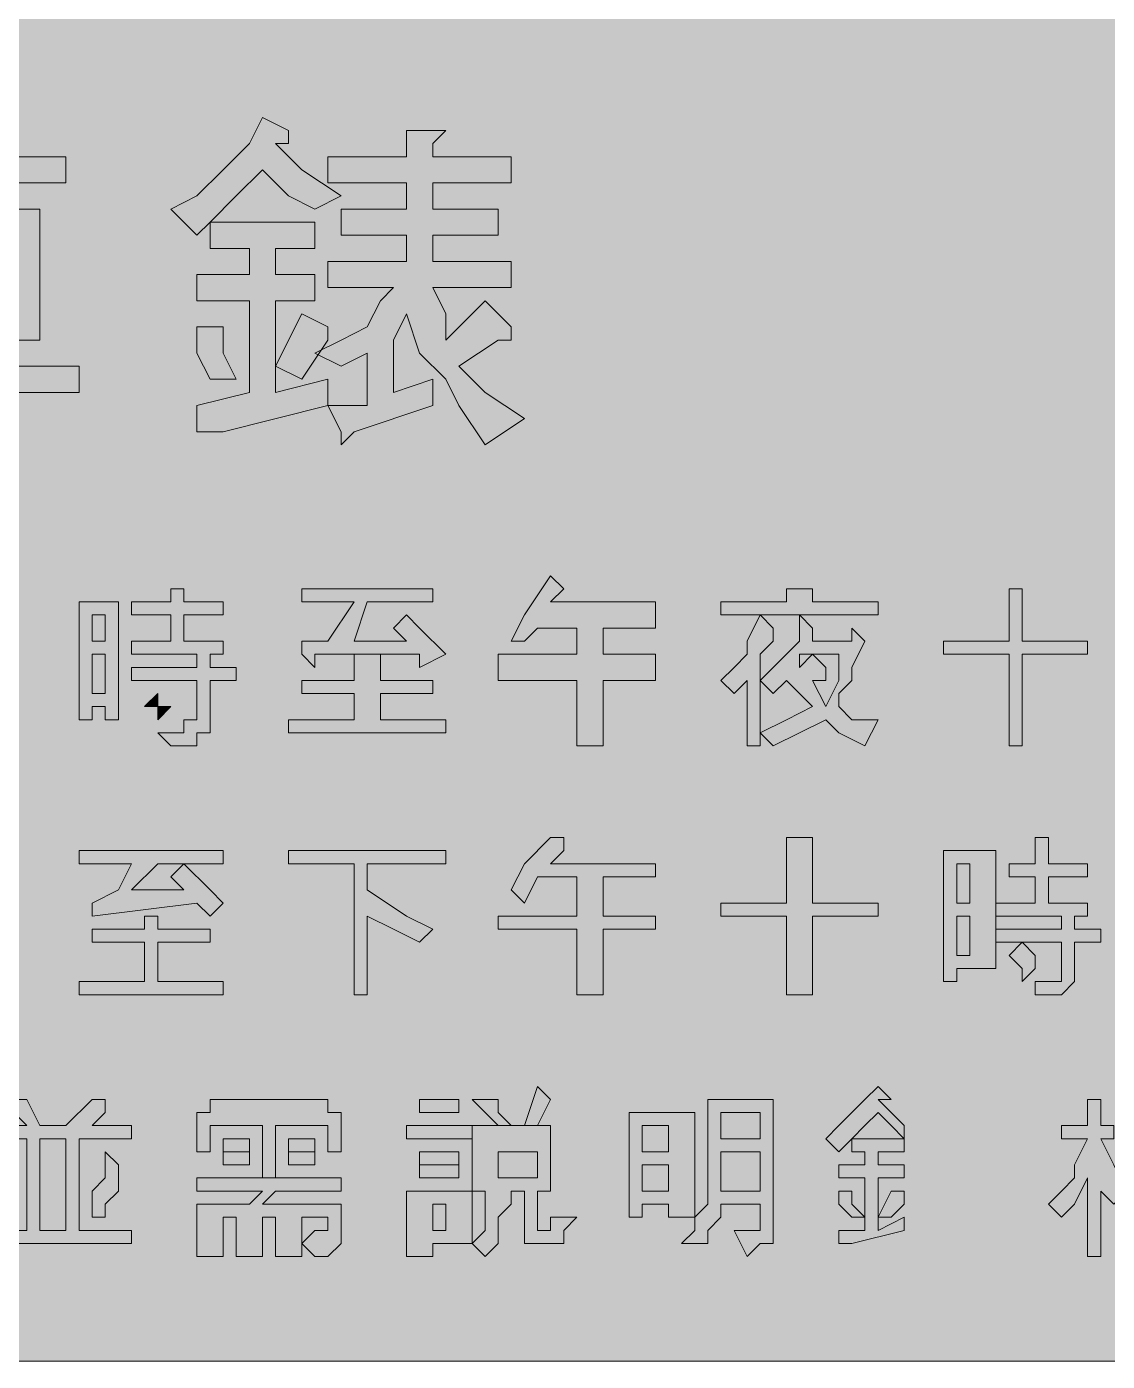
# Model space of a CAD drawing. Header units: metres. Extents: x 10 to 558, y 11 to 259.
# Drawn here: x 351.8 to 450.8, y 10.8 to 133.1 of the extents above; entities that cross this region are included whole.
import ezdxf

# ---------------------------------------------------------------- set-up
doc = ezdxf.new("R2010")
doc.units = ezdxf.units.M
doc.layers.add('FILL_BLUE_0000FF', color=7, linetype='Continuous', true_color=0x0000ff)
doc.layers.add('FILL_WHITE_FFFFFF', color=7, linetype='Continuous', true_color=0xffffff)

msp = doc.modelspace()

# ---------------------------------------------------------------- hatches: boundary and pattern name
at = {"layer": 'FILL_BLUE_0000FF', "true_color": 0x0000ff}
h = msp.add_hatch(color=7, dxfattribs=at)
h.dxf.hatch_style = 1
h.paths.add_polyline_path([(551.8, 259.15), (552.54, 258.99), (553.8, 258.45), (554.83, 257.68), (555.75, 256.8), (556.54, 256.3), (557.14, 255.71), (557.56, 255.07), (557.85, 254.4), (558.11, 253.09), (558.15, 252), (558.15, 18), (558.15, 15.6), (557.44, 14.72), (556.95, 13.95), (556.46, 13.41), (556.15, 13.25), (555.75, 13.2), (555.3, 12.41), (554.83, 11.81), (554.34, 11.39), (553.8, 11.1), (552.54, 10.84), (550.95, 10.8), (16.95, 10.8), (13.35, 10.8), (13.3, 11.2), (13.14, 11.51), (12.6, 12), (11.83, 12.49), (10.95, 13.2), (10.26, 14.12), (9.9, 15.15), (9.77, 16.41), (9.75, 18), (9.75, 252), (9.75, 254.4), (9.8, 254.8), (9.94, 255.11), (10.35, 255.6), (10.76, 256.09), (10.9, 256.4), (10.95, 256.8), (11.83, 256.99), (12.6, 257.4), (13.35, 258), (14.25, 258.19), (15.15, 258.6), (16.05, 259.01), (16.95, 259.2), (550.95, 259.2), (551.8, 259.15)])
at = {"layer": 'FILL_WHITE_FFFFFF', "true_color": 0xffffff}
h = msp.add_hatch(color=7, dxfattribs=at)
h.dxf.hatch_style = 1
h.paths.add_polyline_path([(344.55, 121.2), (355.35, 121.2), (355.35, 118.8), (344.55, 118.8), (344.55, 116.4), (352.95, 116.4), (352.95, 104.4), (344.55, 104.4), (344.55, 102), (356.55, 102), (356.55, 99.6), (344.55, 99.6), (344.55, 94.8), (340.95, 94.8), (340.95, 99.6), (328.95, 99.6), (328.95, 102), (340.95, 102), (340.95, 104.4), (332.55, 104.4), (332.55, 116.4), (340.95, 116.4), (340.95, 118.8), (330.15, 118.8), (330.15, 121.2), (340.95, 121.2), (340.95, 124.8), (344.55, 123.6), (344.55, 122.4), (344.55, 121.2)])
h.paths.add_polyline_path([(340.95, 111.6), (340.95, 114), (336.15, 114), (336.15, 111.6), (340.95, 111.6)], flags=16)
h.paths.add_polyline_path([(336.15, 106.8), (340.95, 106.8), (340.95, 109.2), (336.15, 109.2), (336.15, 106.8)], flags=16)
h.paths.add_polyline_path([(344.55, 114), (344.55, 111.6), (350.55, 111.6), (350.55, 114), (344.55, 114)], flags=16)
h.paths.add_polyline_path([(350.55, 109.2), (344.55, 109.2), (344.55, 106.8), (350.55, 106.8), (350.55, 109.2)], flags=16)
h = msp.add_hatch(color=7, dxfattribs=at)
h.dxf.hatch_style = 1
h.paths.add_polyline_path([(367.35, 117.6), (369.75, 120), (372.15, 122.4), (373.35, 124.8), (375.75, 123.6), (375.75, 122.4), (374.55, 122.4), (376.95, 120), (380.55, 117.6), (378.15, 116.4), (375.75, 117.6), (373.35, 120), (370.95, 117.6), (368.55, 115.2), (367.35, 114), (364.95, 116.4), (367.35, 117.6)])
h = msp.add_hatch(color=7, dxfattribs=at)
h.dxf.hatch_style = 1
h.paths.add_polyline_path([(386.55, 121.2), (386.55, 123.6), (388.95, 123.6), (390.15, 123.6), (388.95, 122.4), (388.95, 121.2), (396.15, 121.2), (396.15, 118.8), (388.95, 118.8), (388.95, 116.4), (394.95, 116.4), (394.95, 114), (388.95, 114), (388.95, 111.6), (396.15, 111.6), (396.15, 109.2), (388.95, 109.2), (390.15, 106.8), (390.15, 104.4), (393.75, 108), (396.15, 105.6), (396.15, 104.4), (394.95, 104.4), (391.35, 102), (393.75, 99.6), (397.35, 97.2), (393.75, 94.8), (391.35, 98.4), (390.15, 100.8), (387.75, 103.2), (386.55, 106.8), (385.35, 104.4), (385.35, 99.6), (388.95, 100.8), (388.95, 98.4), (381.75, 96), (380.55, 94.8), (380.55, 96), (379.35, 98.4), (382.95, 98.4), (382.95, 103.2), (380.55, 102), (378.15, 103.2), (380.55, 104.4), (382.95, 105.6), (384.15, 108), (385.35, 109.2), (379.35, 109.2), (379.35, 111.6), (386.55, 111.6), (386.55, 114), (380.55, 114), (380.55, 116.4), (386.55, 116.4), (386.55, 118.8), (379.35, 118.8), (379.35, 121.2), (386.55, 121.2)])
h = msp.add_hatch(color=7, dxfattribs=at)
h.dxf.hatch_style = 1
h.paths.add_polyline_path([(374.55, 112.8), (374.55, 110.4), (378.15, 110.4), (378.15, 108), (374.55, 108), (374.55, 99.6), (379.35, 100.8), (379.35, 98.4), (369.75, 96), (368.55, 96), (367.35, 96), (367.35, 98.4), (372.15, 99.6), (372.15, 108), (367.35, 108), (367.35, 110.4), (372.15, 110.4), (372.15, 112.8), (368.55, 112.8), (368.55, 115.2), (378.15, 115.2), (378.15, 112.8), (374.55, 112.8)])
h = msp.add_hatch(color=7, dxfattribs=at)
h.dxf.hatch_style = 1
h.paths.add_polyline_path([(376.95, 106.8), (379.35, 105.6), (379.35, 104.4), (376.95, 100.8), (374.55, 102), (376.95, 106.8)])
h = msp.add_hatch(color=7, dxfattribs=at)
h.dxf.hatch_style = 1
h.paths.add_polyline_path([(369.75, 103.2), (370.95, 100.8), (368.55, 100.8), (367.35, 103.2), (367.35, 105.6), (369.75, 105.6), (369.75, 103.2)])
h = msp.add_hatch(color=7, dxfattribs=at)
h.dxf.hatch_style = 1
h.paths.add_polyline_path([(397.35, 79.2), (399.75, 82.8), (400.95, 81.6), (399.75, 80.4), (409.35, 80.4), (409.35, 78), (404.55, 78), (404.55, 75.6), (409.35, 75.6), (409.35, 73.2), (404.55, 73.2), (404.55, 67.2), (402.15, 67.2), (402.15, 73.2), (394.95, 73.2), (394.95, 75.6), (402.15, 75.6), (402.15, 78), (398.55, 78), (397.35, 76.8), (396.15, 76.8), (397.35, 79.2)])
h = msp.add_hatch(color=7, dxfattribs=at)
h.dxf.hatch_style = 1
h.paths.add_polyline_path([(364.95, 79.2), (361.35, 79.2), (361.35, 80.4), (364.95, 80.4), (364.95, 81.6), (366.15, 81.6), (366.15, 80.4), (369.75, 80.4), (369.75, 79.2), (366.15, 79.2), (366.15, 76.8), (369.75, 76.8), (369.75, 75.6), (368.55, 75.6), (368.55, 74.4), (370.95, 74.4), (370.95, 73.2), (368.55, 73.2), (368.55, 69.6), (368.55, 68.4), (367.35, 68.4), (367.35, 67.2), (366.15, 67.2), (364.95, 67.2), (363.75, 68.4), (366.15, 68.4), (366.15, 69.6), (367.35, 69.6), (367.35, 73.2), (361.35, 73.2), (361.35, 74.4), (367.35, 74.4), (367.35, 75.6), (361.35, 75.6), (361.35, 76.8), (364.95, 76.8), (364.95, 79.2)])
h = msp.add_hatch(color=7, dxfattribs=at)
h.dxf.hatch_style = 1
h.paths.add_polyline_path([(376.95, 81.6), (388.95, 81.6), (388.95, 80.4), (382.95, 80.4), (381.75, 76.8), (386.55, 76.8), (385.35, 78), (386.55, 79.2), (387.75, 78), (390.15, 75.6), (387.75, 74.4), (387.75, 75.6), (378.15, 75.6), (378.15, 74.4), (376.95, 75.6), (376.95, 76.8), (379.35, 76.8), (381.75, 80.4), (376.95, 80.4), (376.95, 81.6)])
h = msp.add_hatch(color=7, dxfattribs=at)
h.dxf.hatch_style = 1
h.paths.add_polyline_path([(421.35, 80.4), (421.35, 81.6), (423.75, 81.6), (423.75, 80.4), (429.75, 80.4), (429.75, 79.2), (415.35, 79.2), (415.35, 80.4), (421.35, 80.4)])
h = msp.add_hatch(color=7, dxfattribs=at)
h.dxf.hatch_style = 1
h.paths.add_polyline_path([(448.95, 76.8), (448.95, 75.6), (442.95, 75.6), (442.95, 67.2), (441.75, 67.2), (441.75, 75.6), (435.75, 75.6), (435.75, 76.8), (441.75, 76.8), (441.75, 81.6), (442.95, 81.6), (442.95, 76.8), (448.95, 76.8)])
h = msp.add_hatch(color=7, dxfattribs=at)
h.dxf.hatch_style = 1
h.paths.add_polyline_path([(358.95, 69.6), (358.95, 70.8), (357.75, 70.8), (357.75, 69.6), (356.55, 69.6), (356.55, 80.4), (360.15, 80.4), (360.15, 69.6), (358.95, 69.6)])
h.paths.add_polyline_path([(357.75, 79.2), (357.75, 76.8), (358.95, 76.8), (358.95, 79.2), (357.75, 79.2)], flags=16)
h.paths.add_polyline_path([(358.95, 75.6), (357.75, 75.6), (357.75, 72), (358.95, 72), (358.95, 75.6)], flags=16)
h = msp.add_hatch(color=7, dxfattribs=at)
h.dxf.hatch_style = 1
h.paths.add_polyline_path([(420.15, 76.8), (418.95, 75.6), (418.95, 67.2), (417.75, 67.2), (417.75, 73.2), (416.55, 72), (415.35, 73.2), (416.55, 74.4), (417.75, 75.6), (417.75, 76.8), (418.95, 79.2), (420.15, 78), (420.15, 76.8)])
h = msp.add_hatch(color=7, dxfattribs=at)
h.dxf.hatch_style = 1
h.paths.add_polyline_path([(428.55, 76.8), (427.35, 74.4), (427.35, 73.2), (426.15, 72), (426.15, 70.8), (427.35, 69.6), (429.75, 69.6), (428.55, 67.2), (426.15, 68.4), (424.95, 69.6), (422.55, 68.4), (420.15, 67.2), (418.95, 68.4), (421.35, 69.6), (423.75, 70.8), (421.35, 73.2), (420.15, 72), (418.95, 73.2), (420.15, 74.4), (421.35, 75.6), (422.55, 76.8), (422.55, 79.2), (423.75, 78), (423.75, 76.8), (427.35, 76.8), (427.35, 78), (428.55, 76.8)])
h.paths.add_polyline_path([(426.15, 73.2), (426.15, 75.6), (423.75, 75.6), (424.95, 74.4), (424.95, 73.2), (423.75, 73.2), (424.95, 70.8), (426.15, 73.2)], flags=16)
h.paths.add_polyline_path([(422.55, 75.6), (422.55, 74.4), (423.75, 75.6), (422.55, 75.6)], flags=16)
h = msp.add_hatch(color=7, dxfattribs=at)
h.dxf.hatch_style = 1
h.paths.add_polyline_path([(375.75, 69.6), (381.75, 69.6), (381.75, 72), (376.95, 72), (376.95, 73.2), (381.75, 73.2), (381.75, 75.6), (384.15, 75.6), (384.15, 74.4), (384.15, 73.2), (388.95, 73.2), (388.95, 72), (384.15, 72), (384.15, 69.6), (390.15, 69.6), (390.15, 68.4), (375.75, 68.4), (375.75, 69.6)])
h = msp.add_hatch(color=7, dxfattribs=at)
h.dxf.hatch_style = 1
h.paths.add_polyline_path([(363.75, 70.8), (362.55, 70.8), (363.75, 72), (363.75, 70.8)])
h = msp.add_hatch(color=7, dxfattribs=at)
h.dxf.hatch_style = 1
h.paths.add_polyline_path([(363.75, 70.8), (364.95, 70.8), (363.75, 69.6), (363.75, 70.8)])
h = msp.add_hatch(color=7, dxfattribs=at)
h.dxf.hatch_style = 1
h.paths.add_polyline_path([(397.35, 56.4), (399.75, 58.8), (400.95, 58.8), (400.95, 57.6), (399.75, 56.4), (409.35, 56.4), (409.35, 55.2), (404.55, 55.2), (404.55, 51.6), (409.35, 51.6), (409.35, 50.4), (404.55, 50.4), (404.55, 44.4), (402.15, 44.4), (402.15, 50.4), (394.95, 50.4), (394.95, 51.6), (402.15, 51.6), (402.15, 55.2), (398.55, 55.2), (397.35, 52.8), (396.15, 54), (397.35, 56.4)])
h = msp.add_hatch(color=7, dxfattribs=at)
h.dxf.hatch_style = 1
h.paths.add_polyline_path([(423.75, 58.8), (423.75, 57.6), (423.75, 52.8), (429.75, 52.8), (429.75, 51.6), (423.75, 51.6), (423.75, 44.4), (421.35, 44.4), (421.35, 51.6), (415.35, 51.6), (415.35, 52.8), (421.35, 52.8), (421.35, 58.8), (422.55, 58.8), (423.75, 58.8)])
h = msp.add_hatch(color=7, dxfattribs=at)
h.dxf.hatch_style = 1
h.paths.add_polyline_path([(445.35, 56.4), (448.95, 56.4), (448.95, 55.2), (445.35, 55.2), (445.35, 52.8), (448.95, 52.8), (448.95, 51.6), (447.75, 51.6), (447.75, 50.4), (450.15, 50.4), (450.15, 49.2), (447.75, 49.2), (447.75, 45.6), (446.55, 44.4), (445.35, 44.4), (444.15, 44.4), (444.15, 45.6), (445.35, 45.6), (446.55, 45.6), (446.55, 46.8), (446.55, 49.2), (440.55, 49.2), (440.55, 50.4), (446.55, 50.4), (446.55, 51.6), (440.55, 51.6), (440.55, 52.8), (444.15, 52.8), (444.15, 55.2), (441.75, 55.2), (441.75, 56.4), (444.15, 56.4), (444.15, 58.8), (445.35, 58.8), (445.35, 57.6), (445.35, 56.4)])
h = msp.add_hatch(color=7, dxfattribs=at)
h.dxf.hatch_style = 1
h.paths.add_polyline_path([(369.75, 52.8), (368.55, 51.6), (367.35, 52.8), (357.75, 51.6), (357.75, 52.8), (360.15, 54), (361.35, 56.4), (356.55, 56.4), (356.55, 57.6), (369.75, 57.6), (369.75, 56.4), (366.15, 56.4), (368.55, 54), (369.75, 52.8)])
h.paths.add_polyline_path([(363.75, 56.4), (361.35, 54), (366.15, 54), (364.95, 55.2), (366.15, 56.4), (363.75, 56.4)], flags=16)
h = msp.add_hatch(color=7, dxfattribs=at)
h.dxf.hatch_style = 1
h.paths.add_polyline_path([(390.15, 57.6), (390.15, 56.4), (382.95, 56.4), (382.95, 54), (386.55, 51.6), (388.95, 50.4), (387.75, 49.2), (385.35, 50.4), (382.95, 51.6), (382.95, 44.4), (381.75, 44.4), (381.75, 56.4), (375.75, 56.4), (375.75, 57.6), (390.15, 57.6)])
h = msp.add_hatch(color=7, dxfattribs=at)
h.dxf.hatch_style = 1
h.paths.add_polyline_path([(438.15, 46.8), (436.95, 46.8), (436.95, 45.6), (435.75, 45.6), (435.75, 46.8), (435.75, 57.6), (440.55, 57.6), (440.55, 46.8), (438.15, 46.8)])
h.paths.add_polyline_path([(436.95, 56.4), (436.95, 52.8), (438.15, 52.8), (438.15, 56.4), (436.95, 56.4)], flags=16)
h.paths.add_polyline_path([(438.15, 51.6), (436.95, 51.6), (436.95, 48), (438.15, 48), (438.15, 51.6)], flags=16)
h = msp.add_hatch(color=7, dxfattribs=at)
h.dxf.hatch_style = 1
h.paths.add_polyline_path([(356.55, 45.6), (362.55, 45.6), (362.55, 49.2), (357.75, 49.2), (357.75, 50.4), (362.55, 50.4), (362.55, 51.6), (363.75, 51.6), (363.75, 50.4), (368.55, 50.4), (368.55, 49.2), (363.75, 49.2), (363.75, 45.6), (369.75, 45.6), (369.75, 44.4), (356.55, 44.4), (356.55, 45.6)])
h = msp.add_hatch(color=7, dxfattribs=at)
h.dxf.hatch_style = 1
h.paths.add_polyline_path([(444.15, 48), (444.15, 46.8), (442.95, 45.6), (442.95, 46.8), (441.75, 48), (442.95, 49.2), (444.15, 48)])
h = msp.add_hatch(color=7, dxfattribs=at)
h.dxf.hatch_style = 1
h.paths.add_polyline_path([(398.55, 36), (399.75, 34.8), (398.55, 32.4), (397.35, 32.4), (398.55, 36)])
h = msp.add_hatch(color=7, dxfattribs=at)
h.dxf.hatch_style = 1
h.paths.add_polyline_path([(424.95, 31.2), (426.15, 32.4), (427.35, 33.6), (428.55, 34.8), (429.75, 36), (430.95, 34.8), (429.75, 34.8), (430.95, 33.6), (432.15, 32.4), (432.15, 31.2), (430.95, 32.4), (429.75, 33.6), (428.55, 32.4), (427.35, 31.2), (426.15, 30), (424.95, 31.2)])
h = msp.add_hatch(color=7, dxfattribs=at)
h.dxf.hatch_style = 1
h.paths.add_polyline_path([(358.95, 33.6), (357.75, 32.4), (361.35, 32.4), (361.35, 31.2), (356.55, 31.2), (356.55, 22.8), (361.35, 22.8), (361.35, 21.6), (346.95, 21.6), (346.95, 22.8), (351.75, 22.8), (351.75, 31.2), (346.95, 31.2), (346.95, 32.4), (351.75, 32.4), (349.35, 34.8), (350.55, 34.8), (351.75, 34.8), (352.95, 32.4), (355.35, 32.4), (357.75, 34.8), (358.95, 34.8), (358.95, 33.6)])
h.paths.add_polyline_path([(355.35, 31.2), (352.95, 31.2), (352.95, 22.8), (355.35, 22.8), (355.35, 31.2)], flags=16)
h = msp.add_hatch(color=7, dxfattribs=at)
h.dxf.hatch_style = 1
h.paths.add_polyline_path([(379.35, 34.8), (379.35, 33.6), (380.55, 33.6), (380.55, 30), (379.35, 30), (379.35, 32.4), (374.55, 32.4), (374.55, 27.6), (373.35, 27.6), (373.35, 32.4), (368.55, 32.4), (368.55, 30), (367.35, 30), (367.35, 33.6), (368.55, 33.6), (368.55, 34.8), (379.35, 34.8)])
h = msp.add_hatch(color=7, dxfattribs=at)
h.dxf.hatch_style = 1
h.paths.add_polyline_path([(391.35, 34.8), (391.35, 33.6), (387.75, 33.6), (387.75, 34.8), (391.35, 34.8)])
h = msp.add_hatch(color=7, dxfattribs=at)
h.dxf.hatch_style = 1
h.paths.add_polyline_path([(392.55, 34.8), (394.95, 34.8), (394.95, 33.6), (396.15, 32.4), (394.95, 32.4), (392.55, 34.8)])
h = msp.add_hatch(color=7, dxfattribs=at)
h.dxf.hatch_style = 1
h.paths.add_polyline_path([(420.15, 21.6), (418.95, 21.6), (417.75, 20.4), (416.55, 22.8), (418.95, 22.8), (418.95, 25.2), (415.35, 25.2), (415.35, 24), (414.15, 22.8), (414.15, 21.6), (412.95, 21.6), (411.75, 21.6), (412.95, 22.8), (412.95, 24), (414.15, 25.2), (414.15, 27.6), (414.15, 34.8), (420.15, 34.8), (420.15, 22.8), (420.15, 21.6)])
h.paths.add_polyline_path([(415.35, 33.6), (415.35, 31.2), (418.95, 31.2), (418.95, 33.6), (415.35, 33.6)], flags=16)
h.paths.add_polyline_path([(418.95, 30), (415.35, 30), (415.35, 26.4), (418.95, 26.4), (418.95, 30)], flags=16)
h = msp.add_hatch(color=7, dxfattribs=at)
h.dxf.hatch_style = 1
h.paths.add_polyline_path([(448.95, 20.4), (448.95, 27.6), (447.75, 25.2), (446.55, 24), (445.35, 25.2), (446.55, 26.4), (447.75, 27.6), (447.75, 28.8), (448.95, 31.2), (446.55, 31.2), (446.55, 32.4), (448.95, 32.4), (448.95, 34.8), (450.15, 34.8), (450.15, 32.4), (451.35, 32.4), (451.35, 31.2), (450.15, 31.2), (451.35, 28.8), (452.55, 26.4), (451.35, 25.2), (450.15, 26.4), (450.15, 20.4), (448.95, 20.4)])
h = msp.add_hatch(color=7, dxfattribs=at)
h.dxf.hatch_style = 1
h.paths.add_polyline_path([(410.55, 24), (410.55, 25.2), (408.15, 25.2), (408.15, 24), (406.95, 24), (406.95, 33.6), (412.95, 33.6), (412.95, 24), (410.55, 24)])
h.paths.add_polyline_path([(408.15, 32.4), (408.15, 30), (410.55, 30), (410.55, 32.4), (408.15, 32.4)], flags=16)
h.paths.add_polyline_path([(410.55, 28.8), (408.15, 28.8), (408.15, 26.4), (410.55, 26.4), (410.55, 28.8)], flags=16)
h = msp.add_hatch(color=7, dxfattribs=at)
h.dxf.hatch_style = 1
h.paths.add_polyline_path([(392.55, 32.4), (392.55, 31.2), (386.55, 31.2), (386.55, 32.4), (392.55, 32.4)])
h = msp.add_hatch(color=7, dxfattribs=at)
h.dxf.hatch_style = 1
h.paths.add_polyline_path([(399.75, 32.4), (399.75, 26.4), (398.55, 26.4), (398.55, 22.8), (399.75, 22.8), (399.75, 24), (402.15, 24), (400.95, 22.8), (400.95, 21.6), (399.75, 21.6), (398.55, 21.6), (397.35, 21.6), (397.35, 22.8), (397.35, 26.4), (396.15, 26.4), (396.15, 25.2), (394.95, 24), (394.95, 21.6), (393.75, 20.4), (392.55, 21.6), (393.75, 22.8), (393.75, 24), (393.75, 25.2), (393.75, 26.4), (392.55, 26.4), (392.55, 32.4), (399.75, 32.4)])
h.paths.add_polyline_path([(398.55, 30), (394.95, 30), (394.95, 27.6), (398.55, 27.6), (398.55, 30)], flags=16)
h = msp.add_hatch(color=7, dxfattribs=at)
h.dxf.hatch_style = 1
h.paths.add_polyline_path([(372.15, 31.2), (372.15, 30), (369.75, 30), (369.75, 31.2), (372.15, 31.2)])
h = msp.add_hatch(color=7, dxfattribs=at)
h.dxf.hatch_style = 1
h.paths.add_polyline_path([(378.15, 31.2), (378.15, 30), (375.75, 30), (375.75, 31.2), (378.15, 31.2)])
h = msp.add_hatch(color=7, dxfattribs=at)
h.dxf.hatch_style = 1
h.paths.add_polyline_path([(432.15, 28.8), (432.15, 27.6), (429.75, 27.6), (429.75, 22.8), (432.15, 24), (432.15, 22.8), (427.35, 21.6), (426.15, 21.6), (426.15, 22.8), (428.55, 22.8), (428.55, 27.6), (426.15, 27.6), (426.15, 28.8), (428.55, 28.8), (428.55, 30), (427.35, 30), (427.35, 31.2), (432.15, 31.2), (432.15, 30), (429.75, 30), (429.75, 28.8), (432.15, 28.8)])
h = msp.add_hatch(color=7, dxfattribs=at)
h.dxf.hatch_style = 1
h.paths.add_polyline_path([(357.75, 25.2), (357.75, 26.4), (358.95, 27.6), (358.95, 30), (360.15, 28.8), (360.15, 27.6), (360.15, 26.4), (358.95, 25.2), (358.95, 24), (357.75, 24), (357.75, 25.2)])
h = msp.add_hatch(color=7, dxfattribs=at)
h.dxf.hatch_style = 1
h.paths.add_polyline_path([(372.15, 30), (372.15, 28.8), (369.75, 28.8), (369.75, 30), (372.15, 30)])
h = msp.add_hatch(color=7, dxfattribs=at)
h.dxf.hatch_style = 1
h.paths.add_polyline_path([(378.15, 30), (378.15, 28.8), (375.75, 28.8), (375.75, 30), (378.15, 30)])
h = msp.add_hatch(color=7, dxfattribs=at)
h.dxf.hatch_style = 1
h.paths.add_polyline_path([(391.35, 30), (391.35, 28.8), (387.75, 28.8), (387.75, 30), (391.35, 30)])
h = msp.add_hatch(color=7, dxfattribs=at)
h.dxf.hatch_style = 1
h.paths.add_polyline_path([(391.35, 28.8), (391.35, 27.6), (387.75, 27.6), (387.75, 28.8), (391.35, 28.8)])
h = msp.add_hatch(color=7, dxfattribs=at)
h.dxf.hatch_style = 1
h.paths.add_polyline_path([(374.55, 20.4), (374.55, 24), (373.35, 24), (373.35, 20.4), (370.95, 20.4), (370.95, 24), (369.75, 24), (369.75, 20.4), (367.35, 20.4), (367.35, 25.2), (372.15, 25.2), (373.35, 26.4), (367.35, 26.4), (367.35, 27.6), (380.55, 27.6), (380.55, 26.4), (374.55, 26.4), (373.35, 25.2), (380.55, 25.2), (380.55, 22.8), (380.55, 21.6), (379.35, 20.4), (378.15, 20.4), (376.95, 21.6), (376.95, 20.4), (374.55, 20.4)])
h.paths.add_polyline_path([(378.15, 22.8), (379.35, 22.8), (379.35, 24), (376.95, 24), (376.95, 21.6), (378.15, 22.8)], flags=16)
h = msp.add_hatch(color=7, dxfattribs=at)
h.dxf.hatch_style = 1
h.paths.add_polyline_path([(392.55, 26.4), (392.55, 21.6), (390.15, 21.6), (388.95, 21.6), (388.95, 20.4), (386.55, 20.4), (386.55, 26.4), (392.55, 26.4)])
h.paths.add_polyline_path([(390.15, 25.2), (388.95, 25.2), (388.95, 22.8), (390.15, 22.8), (390.15, 25.2)], flags=16)
h = msp.add_hatch(color=7, dxfattribs=at)
h.dxf.hatch_style = 1
h.paths.add_polyline_path([(427.35, 25.2), (428.55, 24), (427.35, 24), (426.15, 25.2), (426.15, 26.4), (427.35, 26.4), (427.35, 25.2)])
h = msp.add_hatch(color=7, dxfattribs=at)
h.dxf.hatch_style = 1
h.paths.add_polyline_path([(430.95, 26.4), (432.15, 26.4), (432.15, 25.2), (430.95, 24), (429.75, 24), (430.95, 26.4)])

# ---------------------------------------------------------------- linework, layer by layer
at = {"layer": 'FILL_BLUE_0000FF', "lineweight": 0, "true_color": 0x0000ff}
msp.add_lwpolyline([(550.95, 10.8), (16.95, 10.8)], dxfattribs=at)
at = {"layer": 'FILL_WHITE_FFFFFF', "lineweight": 0, "true_color": 0xffffff}
for points in [[(367.35, 117.6), (369.75, 120), (372.15, 122.4), (373.35, 124.8), (375.75, 123.6), (375.75, 122.4), (374.55, 122.4), (376.95, 120), (380.55, 117.6), (378.15, 116.4), (375.75, 117.6), (373.35, 120), (370.95, 117.6), (368.55, 115.2), (367.35, 114), (364.95, 116.4)], [(386.55, 121.2), (386.55, 123.6), (388.95, 123.6), (390.15, 123.6), (388.95, 122.4), (388.95, 121.2), (396.15, 121.2), (396.15, 118.8), (388.95, 118.8), (388.95, 116.4), (394.95, 116.4), (394.95, 114), (388.95, 114), (388.95, 111.6), (396.15, 111.6), (396.15, 109.2), (388.95, 109.2), (390.15, 106.8), (390.15, 104.4), (393.75, 108), (396.15, 105.6), (396.15, 104.4), (394.95, 104.4), (391.35, 102), (393.75, 99.6), (397.35, 97.2), (393.75, 94.8), (391.35, 98.4), (390.15, 100.8), (387.75, 103.2), (386.55, 106.8), (385.35, 104.4), (385.35, 99.6), (388.95, 100.8), (388.95, 98.4), (381.75, 96), (380.55, 94.8), (380.55, 96), (379.35, 98.4), (382.95, 98.4), (382.95, 103.2), (380.55, 102), (378.15, 103.2), (380.55, 104.4), (382.95, 105.6), (384.15, 108), (385.35, 109.2), (379.35, 109.2), (379.35, 111.6), (386.55, 111.6), (386.55, 114), (380.55, 114), (380.55, 116.4), (386.55, 116.4), (386.55, 118.8), (379.35, 118.8), (379.35, 121.2)], [(374.55, 112.8), (374.55, 110.4), (378.15, 110.4), (378.15, 108), (374.55, 108), (374.55, 99.6), (379.35, 100.8), (379.35, 98.4), (369.75, 96), (368.55, 96), (367.35, 96), (367.35, 98.4), (372.15, 99.6), (372.15, 108), (367.35, 108), (367.35, 110.4), (372.15, 110.4), (372.15, 112.8), (368.55, 112.8), (368.55, 115.2), (378.15, 115.2), (378.15, 112.8)], [(376.95, 106.8), (379.35, 105.6), (379.35, 104.4), (376.95, 100.8), (374.55, 102)], [(369.75, 103.2), (370.95, 100.8), (368.55, 100.8), (367.35, 103.2), (367.35, 105.6), (369.75, 105.6)], [(397.35, 79.2), (399.75, 82.8), (400.95, 81.6), (399.75, 80.4), (409.35, 80.4), (409.35, 78), (404.55, 78), (404.55, 75.6), (409.35, 75.6), (409.35, 73.2), (404.55, 73.2), (404.55, 67.2), (402.15, 67.2), (402.15, 73.2), (394.95, 73.2), (394.95, 75.6), (402.15, 75.6), (402.15, 78), (398.55, 78), (397.35, 76.8), (396.15, 76.8)], [(364.95, 79.2), (361.35, 79.2), (361.35, 80.4), (364.95, 80.4), (364.95, 81.6), (366.15, 81.6), (366.15, 80.4), (369.75, 80.4), (369.75, 79.2), (366.15, 79.2), (366.15, 76.8), (369.75, 76.8), (369.75, 75.6), (368.55, 75.6), (368.55, 74.4), (370.95, 74.4), (370.95, 73.2), (368.55, 73.2), (368.55, 69.6), (368.55, 68.4), (367.35, 68.4), (367.35, 67.2), (366.15, 67.2), (364.95, 67.2), (363.75, 68.4), (366.15, 68.4), (366.15, 69.6), (367.35, 69.6), (367.35, 73.2), (361.35, 73.2), (361.35, 74.4), (367.35, 74.4), (367.35, 75.6), (361.35, 75.6), (361.35, 76.8), (364.95, 76.8)], [(376.95, 81.6), (388.95, 81.6), (388.95, 80.4), (382.95, 80.4), (381.75, 76.8), (386.55, 76.8), (385.35, 78), (386.55, 79.2), (387.75, 78), (390.15, 75.6), (387.75, 74.4), (387.75, 75.6), (378.15, 75.6), (378.15, 74.4), (376.95, 75.6), (376.95, 76.8), (379.35, 76.8), (381.75, 80.4), (376.95, 80.4)], [(421.35, 80.4), (421.35, 81.6), (423.75, 81.6), (423.75, 80.4), (429.75, 80.4), (429.75, 79.2), (415.35, 79.2), (415.35, 80.4)], [(448.95, 76.8), (448.95, 75.6), (442.95, 75.6), (442.95, 67.2), (441.75, 67.2), (441.75, 75.6), (435.75, 75.6), (435.75, 76.8), (441.75, 76.8), (441.75, 81.6), (442.95, 81.6), (442.95, 76.8)], [(358.95, 69.6), (358.95, 70.8), (357.75, 70.8), (357.75, 69.6), (356.55, 69.6), (356.55, 80.4), (360.15, 80.4), (360.15, 69.6)], [(357.75, 79.2), (357.75, 76.8), (358.95, 76.8), (358.95, 79.2)], [(420.15, 76.8), (418.95, 75.6), (418.95, 67.2), (417.75, 67.2), (417.75, 73.2), (416.55, 72), (415.35, 73.2), (416.55, 74.4), (417.75, 75.6), (417.75, 76.8), (418.95, 79.2), (420.15, 78)], [(428.55, 76.8), (427.35, 74.4), (427.35, 73.2), (426.15, 72), (426.15, 70.8), (427.35, 69.6), (429.75, 69.6), (428.55, 67.2), (426.15, 68.4), (424.95, 69.6), (422.55, 68.4), (420.15, 67.2), (418.95, 68.4), (421.35, 69.6), (423.75, 70.8), (421.35, 73.2), (420.15, 72), (418.95, 73.2), (420.15, 74.4), (421.35, 75.6), (422.55, 76.8), (422.55, 79.2), (423.75, 78), (423.75, 76.8), (427.35, 76.8), (427.35, 78)], [(358.95, 75.6), (357.75, 75.6), (357.75, 72), (358.95, 72)], [(375.75, 69.6), (381.75, 69.6), (381.75, 72), (376.95, 72), (376.95, 73.2), (381.75, 73.2), (381.75, 75.6), (384.15, 75.6), (384.15, 74.4), (384.15, 73.2), (388.95, 73.2), (388.95, 72), (384.15, 72), (384.15, 69.6), (390.15, 69.6), (390.15, 68.4), (375.75, 68.4)], [(422.55, 75.6), (422.55, 74.4), (423.75, 75.6)], [(426.15, 73.2), (426.15, 75.6), (423.75, 75.6), (424.95, 74.4), (424.95, 73.2), (423.75, 73.2), (424.95, 70.8)], [(363.75, 70.8), (362.55, 70.8), (363.75, 72)], [(363.75, 70.8), (364.95, 70.8), (363.75, 69.6)], [(397.35, 56.4), (399.75, 58.8), (400.95, 58.8), (400.95, 57.6), (399.75, 56.4), (409.35, 56.4), (409.35, 55.2), (404.55, 55.2), (404.55, 51.6), (409.35, 51.6), (409.35, 50.4), (404.55, 50.4), (404.55, 44.4), (402.15, 44.4), (402.15, 50.4), (394.95, 50.4), (394.95, 51.6), (402.15, 51.6), (402.15, 55.2), (398.55, 55.2), (397.35, 52.8), (396.15, 54)], [(423.75, 58.8), (423.75, 57.6), (423.75, 52.8), (429.75, 52.8), (429.75, 51.6), (423.75, 51.6), (423.75, 44.4), (421.35, 44.4), (421.35, 51.6), (415.35, 51.6), (415.35, 52.8), (421.35, 52.8), (421.35, 58.8), (422.55, 58.8)], [(445.35, 56.4), (448.95, 56.4), (448.95, 55.2), (445.35, 55.2), (445.35, 52.8), (448.95, 52.8), (448.95, 51.6), (447.75, 51.6), (447.75, 50.4), (450.15, 50.4), (450.15, 49.2), (447.75, 49.2), (447.75, 45.6), (446.55, 44.4), (445.35, 44.4), (444.15, 44.4), (444.15, 45.6), (445.35, 45.6), (446.55, 45.6), (446.55, 46.8), (446.55, 49.2), (440.55, 49.2), (440.55, 50.4), (446.55, 50.4), (446.55, 51.6), (440.55, 51.6), (440.55, 52.8), (444.15, 52.8), (444.15, 55.2), (441.75, 55.2), (441.75, 56.4), (444.15, 56.4), (444.15, 58.8), (445.35, 58.8), (445.35, 57.6)], [(369.75, 52.8), (368.55, 51.6), (367.35, 52.8), (357.75, 51.6), (357.75, 52.8), (360.15, 54), (361.35, 56.4), (356.55, 56.4), (356.55, 57.6), (369.75, 57.6), (369.75, 56.4), (366.15, 56.4), (368.55, 54)], [(390.15, 57.6), (390.15, 56.4), (382.95, 56.4), (382.95, 54), (386.55, 51.6), (388.95, 50.4), (387.75, 49.2), (385.35, 50.4), (382.95, 51.6), (382.95, 44.4), (381.75, 44.4), (381.75, 56.4), (375.75, 56.4), (375.75, 57.6)], [(438.15, 46.8), (436.95, 46.8), (436.95, 45.6), (435.75, 45.6), (435.75, 46.8), (435.75, 57.6), (440.55, 57.6), (440.55, 46.8)], [(363.75, 56.4), (361.35, 54), (366.15, 54), (364.95, 55.2), (366.15, 56.4)], [(436.95, 56.4), (436.95, 52.8), (438.15, 52.8), (438.15, 56.4)], [(356.55, 45.6), (362.55, 45.6), (362.55, 49.2), (357.75, 49.2), (357.75, 50.4), (362.55, 50.4), (362.55, 51.6), (363.75, 51.6), (363.75, 50.4), (368.55, 50.4), (368.55, 49.2), (363.75, 49.2), (363.75, 45.6), (369.75, 45.6), (369.75, 44.4), (356.55, 44.4)], [(438.15, 51.6), (436.95, 51.6), (436.95, 48), (438.15, 48)], [(444.15, 48), (444.15, 46.8), (442.95, 45.6), (442.95, 46.8), (441.75, 48), (442.95, 49.2)], [(398.55, 36), (399.75, 34.8), (398.55, 32.4), (397.35, 32.4)], [(424.95, 31.2), (426.15, 32.4), (427.35, 33.6), (428.55, 34.8), (429.75, 36), (430.95, 34.8), (429.75, 34.8), (430.95, 33.6), (432.15, 32.4), (432.15, 31.2), (430.95, 32.4), (429.75, 33.6), (428.55, 32.4), (427.35, 31.2), (426.15, 30)], [(358.95, 33.6), (357.75, 32.4), (361.35, 32.4), (361.35, 31.2), (356.55, 31.2), (356.55, 22.8), (361.35, 22.8), (361.35, 21.6), (346.95, 21.6), (346.95, 22.8), (351.75, 22.8), (351.75, 31.2), (346.95, 31.2), (346.95, 32.4), (351.75, 32.4), (349.35, 34.8), (350.55, 34.8), (351.75, 34.8), (352.95, 32.4), (355.35, 32.4), (357.75, 34.8), (358.95, 34.8)], [(379.35, 34.8), (379.35, 33.6), (380.55, 33.6), (380.55, 30), (379.35, 30), (379.35, 32.4), (374.55, 32.4), (374.55, 27.6), (373.35, 27.6), (373.35, 32.4), (368.55, 32.4), (368.55, 30), (367.35, 30), (367.35, 33.6), (368.55, 33.6), (368.55, 34.8)], [(391.35, 34.8), (391.35, 33.6), (387.75, 33.6), (387.75, 34.8)], [(392.55, 34.8), (394.95, 34.8), (394.95, 33.6), (396.15, 32.4), (394.95, 32.4)], [(420.15, 21.6), (418.95, 21.6), (417.75, 20.4), (416.55, 22.8), (418.95, 22.8), (418.95, 25.2), (415.35, 25.2), (415.35, 24), (414.15, 22.8), (414.15, 21.6), (412.95, 21.6), (411.75, 21.6), (412.95, 22.8), (412.95, 24), (414.15, 25.2), (414.15, 27.6), (414.15, 34.8), (420.15, 34.8), (420.15, 22.8)], [(448.95, 20.4), (448.95, 27.6), (447.75, 25.2), (446.55, 24), (445.35, 25.2), (446.55, 26.4), (447.75, 27.6), (447.75, 28.8), (448.95, 31.2), (446.55, 31.2), (446.55, 32.4), (448.95, 32.4), (448.95, 34.8), (450.15, 34.8), (450.15, 32.4), (451.35, 32.4), (451.35, 31.2), (450.15, 31.2), (451.35, 28.8), (452.55, 26.4), (451.35, 25.2), (450.15, 26.4), (450.15, 20.4)], [(410.55, 24), (410.55, 25.2), (408.15, 25.2), (408.15, 24), (406.95, 24), (406.95, 33.6), (412.95, 33.6), (412.95, 24)], [(415.35, 33.6), (415.35, 31.2), (418.95, 31.2), (418.95, 33.6)], [(392.55, 32.4), (392.55, 31.2), (386.55, 31.2), (386.55, 32.4)], [(399.75, 32.4), (399.75, 26.4), (398.55, 26.4), (398.55, 22.8), (399.75, 22.8), (399.75, 24), (402.15, 24), (400.95, 22.8), (400.95, 21.6), (399.75, 21.6), (398.55, 21.6), (397.35, 21.6), (397.35, 22.8), (397.35, 26.4), (396.15, 26.4), (396.15, 25.2), (394.95, 24), (394.95, 21.6), (393.75, 20.4), (392.55, 21.6), (393.75, 22.8), (393.75, 24), (393.75, 25.2), (393.75, 26.4), (392.55, 26.4), (392.55, 32.4)], [(408.15, 32.4), (408.15, 30), (410.55, 30), (410.55, 32.4)], [(355.35, 31.2), (352.95, 31.2), (352.95, 22.8), (355.35, 22.8)], [(372.15, 31.2), (372.15, 30), (369.75, 30), (369.75, 31.2)], [(378.15, 31.2), (378.15, 30), (375.75, 30), (375.75, 31.2)], [(432.15, 28.8), (432.15, 27.6), (429.75, 27.6), (429.75, 22.8), (432.15, 24), (432.15, 22.8), (427.35, 21.6), (426.15, 21.6), (426.15, 22.8), (428.55, 22.8), (428.55, 27.6), (426.15, 27.6), (426.15, 28.8), (428.55, 28.8), (428.55, 30), (427.35, 30), (427.35, 31.2), (432.15, 31.2), (432.15, 30), (429.75, 30), (429.75, 28.8)], [(357.75, 25.2), (357.75, 26.4), (358.95, 27.6), (358.95, 30), (360.15, 28.8), (360.15, 27.6), (360.15, 26.4), (358.95, 25.2), (358.95, 24), (357.75, 24)], [(372.15, 30), (372.15, 28.8), (369.75, 28.8), (369.75, 30)], [(378.15, 30), (378.15, 28.8), (375.75, 28.8), (375.75, 30)], [(391.35, 30), (391.35, 28.8), (387.75, 28.8), (387.75, 30)], [(398.55, 30), (394.95, 30), (394.95, 27.6), (398.55, 27.6)], [(418.95, 30), (415.35, 30), (415.35, 26.4), (418.95, 26.4)], [(391.35, 28.8), (391.35, 27.6), (387.75, 27.6), (387.75, 28.8)], [(410.55, 28.8), (408.15, 28.8), (408.15, 26.4), (410.55, 26.4)], [(374.55, 20.4), (374.55, 24), (373.35, 24), (373.35, 20.4), (370.95, 20.4), (370.95, 24), (369.75, 24), (369.75, 20.4), (367.35, 20.4), (367.35, 25.2), (372.15, 25.2), (373.35, 26.4), (367.35, 26.4), (367.35, 27.6), (380.55, 27.6), (380.55, 26.4), (374.55, 26.4), (373.35, 25.2), (380.55, 25.2), (380.55, 22.8), (380.55, 21.6), (379.35, 20.4), (378.15, 20.4), (376.95, 21.6), (376.95, 20.4)], [(392.55, 26.4), (392.55, 21.6), (390.15, 21.6), (388.95, 21.6), (388.95, 20.4), (386.55, 20.4), (386.55, 26.4)], [(427.35, 25.2), (428.55, 24), (427.35, 24), (426.15, 25.2), (426.15, 26.4), (427.35, 26.4)], [(430.95, 26.4), (432.15, 26.4), (432.15, 25.2), (430.95, 24), (429.75, 24)], [(390.15, 25.2), (388.95, 25.2), (388.95, 22.8), (390.15, 22.8)], [(378.15, 22.8), (379.35, 22.8), (379.35, 24), (376.95, 24), (376.95, 21.6)]]:
    msp.add_lwpolyline(points, close=True, dxfattribs=at)
for points in [[(344.55, 121.2), (355.35, 121.2), (355.35, 118.8), (344.55, 118.8)], [(344.55, 116.4), (352.95, 116.4), (352.95, 104.4), (344.55, 104.4)], [(344.55, 102), (356.55, 102), (356.55, 99.6), (344.55, 99.6)]]:
    msp.add_lwpolyline(points, dxfattribs=at)

doc.saveas('drawing.dxf')
